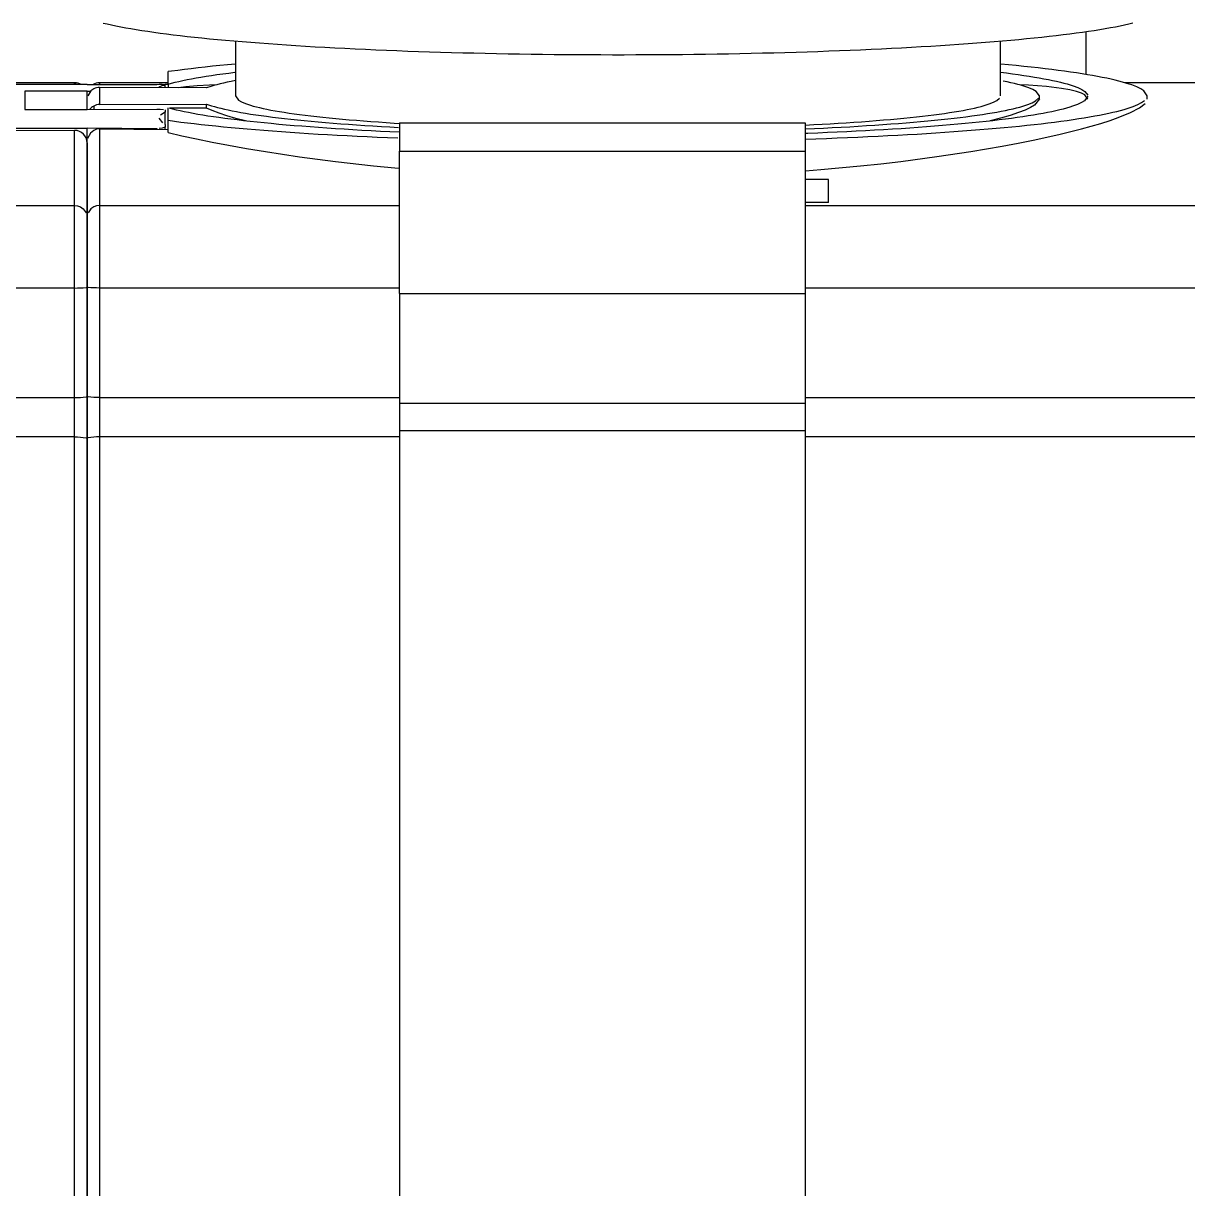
# Model space of a CAD drawing. Header units: millimetres. Extents: x 441156 to 441876, y 4514765 to 4515211.
# Drawn here: x 441489.7713 to 441489.9578, y 4515046.9608 to 4515047.1473 of the extents above; entities that cross this region are included whole.
import ezdxf

# ---------------------------------------------------------------- set-up
doc = ezdxf.new("R2010")
doc.units = ezdxf.units.MM
for name, color, linetype in [('Collettore SL', 7, 'Continuous'), ('Etichertta', 252, 'Continuous'), ('Piantone', 5, 'Continuous'), ('Terminale_sfiato', 7, 'Continuous')]:
    doc.layers.add(name, color=color, linetype=linetype)

msp = doc.modelspace()

# ---------------------------------------------------------------- linework, layer by layer
at = {"layer": 'Collettore SL', "color": 254, "linetype": 'Continuous'}
for p, q in [((441489.9415003175, 4515047.13913881), (441489.9415003175, 4515047.146009912)), ((441489.8052503175, 4515047.144491823), (441489.8052503175, 4515047.135699125)), ((441489.9277503175, 4515047.135699125), (441489.9277503175, 4515047.144491823)), ((441489.7945003175, 4515047.13760575), (441489.7945003175, 4515047.139595447)), ((441489.7815003175, 4515047.13752823), (441489.7815003175, 4515047.137524802)), ((441489.7831556959, 4515047.137527358), (441489.7926849187, 4515047.137541855)), ((441489.7835003175, 4515047.137827814), (441489.7835003175, 4515047.137558274)), ((441489.7945003175, 4515047.137827814), (441489.7835003175, 4515047.137827814)), ((441489.7835003175, 4515047.137558274), (441489.7940199194, 4515047.137573489)), ((441489.7835003175, 4515047.137063201), (441489.7835003175, 4515047.134335049)), ((441489.8006323124, 4515047.136984948), (441489.7835003175, 4515047.137063201)), ((441489.7940003175, 4515047.137399399), (441489.7940003175, 4515047.13750494)), ((441489.7940003175, 4515047.13701524), (441489.7940003175, 4515047.137399399)), ((441489.7940199194, 4515047.137573489), (441489.7945003175, 4515047.137574173)), ((441489.7945003175, 4515047.13760575), (441489.7945003175, 4515047.137012957)), ((441489.9615003175, 4515047.137827814), (441489.9476546912, 4515047.137827814)), ((441489.7815003175, 4515047.134988104), (441489.7815003175, 4515047.134996741)), ((441489.7815003175, 4515047.133538815), (441489.7815003175, 4515047.134988104)), ((441489.9340257735, 4515047.135228734), (441489.933999608, 4515047.135726099)), ((441489.9512589363, 4515047.135212875), (441489.9512502187, 4515047.135710405)), ((441489.7815003175, 4515047.133538815), (441489.7926849187, 4515047.133603859)), ((441489.7825526535, 4515047.13409286), (441489.7825526535, 4515047.133544956)), ((441489.7835003175, 4515047.134335049), (441489.8006323124, 4515047.134413302)), ((441489.7940003175, 4515047.133464744), (441489.7940003175, 4515047.133095922)), ((441489.7940003175, 4515047.131138155), (441489.7940003175, 4515047.133095922)), ((441489.7945003175, 4515047.131802803), (441489.7945003175, 4515047.1337925)), ((441489.8005974558, 4515047.133758995), (441489.7947379509, 4515047.133725619)), ((441489.8005974558, 4515047.133758995), (441489.8006323124, 4515047.134413302)), ((441489.7940003175, 4515047.131138155), (441489.7940003175, 4515047.130683067)), ((441489.7945003175, 4515047.129851784), (441489.7945003175, 4515047.131802803)), ((441489.7815003175, 4515047.130587514), (441489.7926849187, 4515047.130502392)), ((441489.7815003175, 4515047.130570643), (441489.7815003175, 4515047.130587514)), ((441489.7815003175, 4515047.128292865), (441489.7815003175, 4515047.130570643)), ((441489.7835003175, 4515047.13042844), (441489.7835003175, 4515047.118191632)), ((441489.7835003175, 4515047.13042844), (441489.7945003175, 4515047.130343852)), ((441489.7926849187, 4515047.130502392), (441489.7926848975, 4515047.130357845)), ((441489.7940003175, 4515047.130347706), (441489.7940003175, 4515047.130683067)), ((441489.7815003175, 4515047.128196711), (441489.7815003175, 4515047.128292865)), ((441489.7815003175, 4515047.128196711), (441489.7815003175, 4515047.116248549)), ((441489.7815003175, 4515047.116248549), (441489.7815003175, 4515047.128196711)), ((441489.9002503175, 4515047.122345365), (441489.8965003175, 4515047.122345365)), ((441489.9002503175, 4515047.118642128), (441489.9002503175, 4515047.122345365)), ((441489.7835003175, 4515047.118191632), (441489.7835003175, 4515047.104957913)), ((441489.7835003175, 4515047.118191632), (441489.8315003175, 4515047.118191632)), ((441489.9002503175, 4515047.118642128), (441489.8965003175, 4515047.118642128)), ((441489.8965003175, 4515047.118191632), (441489.9615003175, 4515047.118191632)), ((441489.7815003175, 4515047.116248549), (441489.7815003175, 4515047.105132225)), ((441489.7815003175, 4515047.105132225), (441489.7815003175, 4515047.116248549)), ((441489.7815003175, 4515047.105132225), (441489.7815003175, 4515047.087587779)), ((441489.7815003175, 4515047.087587779), (441489.7815003175, 4515047.105132225)), ((441489.8315003175, 4515047.104957913), (441489.7835003175, 4515047.104957913)), ((441489.7835003175, 4515047.104957913), (441489.7835003175, 4515047.087413468)), ((441489.9615003175, 4515047.104957913), (441489.8965003175, 4515047.104957913)), ((441489.8315003175, 4515047.104086356), (441489.8315003175, 4515047.086541911)), ((441489.8965003175, 4515047.104086356), (441489.8965003175, 4515047.086541911)), ((441489.7815003175, 4515047.087587779), (441489.7815003175, 4515047.080875974)), ((441489.7815003175, 4515047.080875974), (441489.7815003175, 4515047.087587779)), ((441489.7835003175, 4515047.087413468), (441489.8315003175, 4515047.087413468)), ((441489.7835003175, 4515047.087413468), (441489.7835003175, 4515047.08112115)), ((441489.8965003175, 4515047.087413468), (441489.9615003175, 4515047.087413468)), ((441489.7815003175, 4515047.080875974), (441489.7815003175, 4515046.901729777)), ((441489.7815003175, 4515046.901729777), (441489.7815003175, 4515047.080875974)), ((441489.7835003175, 4515047.08112115), (441489.7835003175, 4515046.901143648)), ((441489.8315003175, 4515047.08112115), (441489.7835003175, 4515047.08112115)), ((441489.9615003175, 4515047.08112115), (441489.8965003175, 4515047.08112115))]:
    msp.add_line(p, q, dxfattribs=at)
for points in [[(441489.8052503175, 4515047.14080425, 0), (441489.8039923279, 4515047.140687079, 0), (441489.8027638398, 4515047.140567554, 0), (441489.801565433, 4515047.140445732, 0), (441489.8003976729, 4515047.140321669, 0), (441489.7992611108, 4515047.140195425, 0), (441489.7981562831, 4515047.140067059, 0), (441489.7970837113, 4515047.139936631, 0), (441489.7960439014, 4515047.139804203, 0), (441489.7950373443, 4515047.139669837, 0), (441489.7945003175, 4515047.139595447, 0)], [(441489.9512502187, 4515047.135710405, 0), (441489.9512274078, 4515047.135870861, 0), (441489.9511646089, 4515047.136031236, 0), (441489.9510618516, 4515047.136191454, 0), (441489.9509191844, 4515047.13635144, 0), (441489.9507366747, 4515047.136511118, 0), (441489.9505144086, 4515047.136670413, 0), (441489.950252491, 4515047.13682925, 0), (441489.9499510456, 4515047.136987552, 0), (441489.9496102145, 4515047.137145247, 0), (441489.9492301587, 4515047.13730226, 0), (441489.9488110575, 4515047.137458515, 0), (441489.9483531087, 4515047.137613941, 0), (441489.9478565285, 4515047.137768462, 0), (441489.9473215512, 4515047.137922008, 0), (441489.9467484293, 4515047.138074503, 0), (441489.9461374332, 4515047.138225879, 0), (441489.9454888515, 4515047.138376061, 0), (441489.9448029902, 4515047.138524979, 0), (441489.9440801729, 4515047.138672565, 0), (441489.9433207408, 4515047.138818746, 0), (441489.9425250524, 4515047.138963456, 0), (441489.9416934832, 4515047.139106625, 0), (441489.9408264256, 4515047.139248186, 0), (441489.9399242889, 4515047.139388071, 0), (441489.9389874988, 4515047.139526216, 0), (441489.9380164975, 4515047.139662554, 0), (441489.9370117433, 4515047.139797022, 0), (441489.9359737102, 4515047.139929555, 0), (441489.9349028884, 4515047.140060092, 0), (441489.9337997831, 4515047.140188572, 0), (441489.932664915, 4515047.140314932, 0), (441489.9314988197, 4515047.140439114, 0), (441489.9303020475, 4515047.140561057, 0), (441489.9290751633, 4515047.140680707, 0), (441489.9278187461, 4515047.140798006, 0), (441489.9277503175, 4515047.14080425, 0)], [(441489.7945003175, 4515047.13760575, 0), (441489.7950237775, 4515047.13774991, 0), (441489.7955852304, 4515047.13789298, 0), (441489.7961843778, 4515047.138034885, 0), (441489.7968209012, 4515047.138175547, 0), (441489.7974944622, 4515047.138314893, 0), (441489.7982047028, 4515047.138452848, 0), (441489.7989512457, 4515047.13858934, 0), (441489.7997336937, 4515047.138724296, 0), (441489.8005516312, 4515047.138857644, 0), (441489.8014046233, 4515047.138989313, 0), (441489.8022922165, 4515047.139119232, 0), (441489.8032139392, 4515047.139247335, 0), (441489.8041693014, 4515047.13937355, 0), (441489.8051577953, 4515047.139497813, 0), (441489.8052503175, 4515047.139509137, 0)], [(441489.9277503175, 4515047.139509137, 0), (441489.9287418312, 4515047.139385057, 0), (441489.9297002608, 4515047.139259018, 0), (441489.9306250969, 4515047.139131087, 0), (441489.9315158479, 4515047.139001331, 0), (441489.9323720402, 4515047.13886982, 0), (441489.9331932188, 4515047.138736623, 0), (441489.9339789473, 4515047.138601813, 0), (441489.9347288079, 4515047.138465459, 0), (441489.9354424021, 4515047.138327635, 0), (441489.9361193505, 4515047.138188413, 0), (441489.9367592934, 4515047.138047869, 0), (441489.9373618905, 4515047.137906076, 0), (441489.9379268216, 4515047.13776311, 0), (441489.9384537865, 4515047.137619047, 0), (441489.9389425049, 4515047.137473963, 0), (441489.939392717, 4515047.137327936, 0), (441489.9398041837, 4515047.137181044, 0), (441489.9401766862, 4515047.137033363, 0), (441489.9405100265, 4515047.136884973, 0), (441489.9408040273, 4515047.136735953, 0), (441489.9410585325, 4515047.136586382, 0), (441489.9412734067, 4515047.136436339, 0), (441489.9414485358, 4515047.136285904, 0), (441489.9415838266, 4515047.136135158, 0), (441489.9416792072, 4515047.13598418, 0), (441489.941734627, 4515047.135833049, 0), (441489.9417502297, 4515047.13568911, 0)], [(441489.7825526535, 4515047.136829669, 0), (441489.7825071273, 4515047.136804615, 0), (441489.7824622617, 4515047.136778206, 0), (441489.7824177782, 4515047.13675026, 0), (441489.7823741464, 4515047.136721071, 0), (441489.782287727, 4515047.136657694, 0), (441489.7822050692, 4515047.136589495, 0), (441489.782155817, 4515047.136544937, 0), (441489.7821084241, 4515047.13649901, 0), (441489.7820186465, 4515047.136402744, 0), (441489.7819349437, 4515047.136300087, 0), (441489.7818587929, 4515047.136193153, 0), (441489.781811171, 4515047.136118063, 0), (441489.7817671926, 4515047.136041717, 0), (441489.781689364, 4515047.135884661, 0), (441489.7816243377, 4515047.135720829, 0), (441489.7815731089, 4515047.135553379, 0), (441489.7815421573, 4515047.135418452, 0), (441489.7815197441, 4515047.135282222, 0), (441489.7815057662, 4515047.135144157, 0), (441489.7815003842, 4515047.135005378, 0), (441489.7815003175, 4515047.134988104, 0)], [(441489.7940003175, 4515047.13750494, 0), (441489.793995982, 4515047.1375081, 0), (441489.793983035, 4515047.137511222, 0), (441489.7939607842, 4515047.137514374, 0), (441489.7939296704, 4515047.137517442, 0), (441489.7938911271, 4515047.137520323, 0), (441489.7938446896, 4515047.137523085, 0), (441489.7937889661, 4515047.137525786, 0), (441489.7937256248, 4515047.137528325, 0), (441489.7936572406, 4515047.137530621, 0), (441489.793582577, 4515047.137532734, 0), (441489.7934997001, 4515047.137534706, 0), (441489.7934113222, 4515047.137536459, 0), (441489.7933209207, 4515047.137537939, 0), (441489.7932265723, 4515047.137539195, 0), (441489.7931260262, 4515047.137540244, 0), (441489.7930227257, 4515047.137541042, 0), (441489.7929399791, 4515047.137541489, 0), (441489.79285637, 4515047.137541775, 0), (441489.7926849187, 4515047.137541855, 0)], [(441489.7940003175, 4515047.137399399, 0), (441489.7934656591, 4515047.137310007, 0), (441489.7931334757, 4515047.137210604, 0), (441489.7930062589, 4515047.13709821, 0), (441489.7930052926, 4515047.137088384, 0)], [(441489.8022522687, 4515047.137506111, 0), (441489.8010718719, 4515047.137441915, 0), (441489.7991303555, 4515047.137310199, 0), (441489.7972972579, 4515047.137144959, 0), (441489.7961181265, 4515047.137008338, 0)], [(441489.8052503175, 4515047.138171474, 0), (441489.8045779843, 4515047.138040802, 0), (441489.8039423445, 4515047.137908742, 0), (441489.8033437747, 4515047.137775374, 0), (441489.8027826296, 4515047.137640774, 0), (441489.8022592418, 4515047.137505025, 0), (441489.8017739213, 4515047.137368206, 0), (441489.8013269557, 4515047.137230397, 0), (441489.8009186101, 4515047.13709168, 0), (441489.8006323124, 4515047.136984948, 0)], [(441489.933999608, 4515047.135726099, 0), (441489.9339720755, 4515047.135869288, 0), (441489.9339045613, 4515047.136012375, 0), (441489.9337971054, 4515047.136155278, 0), (441489.9336497713, 4515047.13629791, 0), (441489.9334626464, 4515047.136440187, 0), (441489.9332358417, 4515047.136582025, 0), (441489.9329694914, 4515047.13672334, 0), (441489.9326637535, 4515047.136864047, 0), (441489.932318809, 4515047.137004065, 0), (441489.9319348624, 4515047.13714331, 0), (441489.9315121413, 4515047.137281698, 0), (441489.931050896, 4515047.137419149, 0), (441489.9305514, 4515047.137555581, 0), (441489.9300139492, 4515047.137690912, 0), (441489.929438862, 4515047.137825063, 0), (441489.9288264794, 4515047.137957955, 0), (441489.9281771641, 4515047.138089508, 0), (441489.9277503175, 4515047.138171474, 0)], [(441489.9417415219, 4515047.135192137, 0), (441489.9417416097, 4515047.135202155, 0), (441489.94162797, 4515047.135549781, 0), (441489.9412860149, 4515047.135872781, 0), (441489.940718931, 4515047.13616852, 0), (441489.9399250423, 4515047.136438464, 0), (441489.9388536104, 4515047.136692666, 0), (441489.9375361397, 4515047.136918407, 0), (441489.9351422473, 4515047.137200778, 0), (441489.932241614, 4515047.137423075, 0), (441489.9308257985, 4515047.137502209, 0)], [(441489.8052503175, 4515047.135699125, 0), (441489.8052703167, 4515047.135562719, 0), (441489.8053303012, 4515047.135426401, 0), (441489.8054302318, 4515047.135290262, 0), (441489.8055700433, 4515047.13515439, 0), (441489.8057496444, 4515047.135018873, 0), (441489.8059689177, 4515047.134883801, 0), (441489.8062277202, 4515047.134749262, 0), (441489.8065258827, 4515047.134615342, 0), (441489.8068632106, 4515047.134482129, 0), (441489.8072394837, 4515047.134349713, 0), (441489.8076544561, 4515047.134218177, 0), (441489.8081078568, 4515047.134087608, 0), (441489.8085993899, 4515047.133958092, 0), (441489.8091287343, 4515047.133829713, 0), (441489.8096955442, 4515047.133702554, 0), (441489.8102994497, 4515047.1335767, 0), (441489.8109400563, 4515047.13345223, 0), (441489.8116169457, 4515047.133329229, 0), (441489.8123296758, 4515047.133207776, 0), (441489.8130777811, 4515047.133087948, 0), (441489.8138607733, 4515047.132969826, 0), (441489.8146781409, 4515047.132853488, 0), (441489.8155293501, 4515047.132739007, 0), (441489.8164138452, 4515047.132626458, 0), (441489.8173310485, 4515047.132515917, 0), (441489.818280361, 4515047.132407454, 0), (441489.8192611628, 4515047.132301141, 0), (441489.8202728134, 4515047.132197047, 0), (441489.8213146522, 4515047.132095239, 0), (441489.8223859987, 4515047.131995786, 0), (441489.8234861534, 4515047.131898751, 0), (441489.8246143979, 4515047.131804197, 0), (441489.8257699953, 4515047.131712187, 0), (441489.826952191, 4515047.131622781, 0), (441489.828160213, 4515047.131536037, 0), (441489.8293932725, 4515047.131452011, 0), (441489.8306505641, 4515047.131370759, 0), (441489.8315003175, 4515047.131318248, 0)], [(441489.8965003175, 4515047.130429084, 0), (441489.8979632527, 4515047.130494289, 0), (441489.899407544, 4515047.130562579, 0), (441489.9008323354, 4515047.130633912, 0), (441489.9022367826, 4515047.130708246, 0), (441489.9036200535, 4515047.130785539, 0), (441489.9049813283, 4515047.130865742, 0), (441489.9063198004, 4515047.13094881, 0), (441489.9076346766, 4515047.131034693, 0), (441489.9089251778, 4515047.13112334, 0), (441489.9101905393, 4515047.131214698, 0), (441489.9114300112, 4515047.131308713, 0), (441489.9126428592, 4515047.13140533, 0), (441489.9138283643, 4515047.131504492, 0), (441489.9149858243, 4515047.131606139, 0), (441489.9161145533, 4515047.131710212, 0), (441489.9172138823, 4515047.131816648, 0), (441489.9182831598, 4515047.131925385, 0), (441489.9193217525, 4515047.132036358, 0), (441489.9203290447, 4515047.132149502, 0), (441489.9213044395, 4515047.132264748, 0), (441489.9222473591, 4515047.132382031, 0), (441489.9231572446, 4515047.132501278, 0), (441489.9240335569, 4515047.132622421, 0), (441489.9248757766, 4515047.132745386, 0), (441489.9256834048, 4515047.132870102, 0), (441489.9264559628, 4515047.132996495, 0), (441489.9271929929, 4515047.133124489, 0), (441489.9278940583, 4515047.133254008, 0), (441489.9285587436, 4515047.133384977, 0), (441489.9291866548, 4515047.133517317, 0), (441489.92977742, 4515047.133650949, 0), (441489.930330689, 4515047.133785796, 0), (441489.930846134, 4515047.133921776, 0), (441489.9313234496, 4515047.13405881, 0), (441489.9317623529, 4515047.134196815, 0), (441489.9321625838, 4515047.134335711, 0), (441489.9325239052, 4515047.134475414, 0), (441489.932846103, 4515047.134615842, 0), (441489.9331289862, 4515047.134756913, 0), (441489.9333723872, 4515047.134898542, 0), (441489.9335761618, 4515047.135040645, 0), (441489.9337401892, 4515047.135183139, 0), (441489.9338643723, 4515047.135325938, 0), (441489.9339486373, 4515047.135468959, 0), (441489.9339929345, 4515047.135612115, 0), (441489.933999608, 4515047.135726099, 0)], [(441489.8965003175, 4515047.128790933, 0), (441489.8982150928, 4515047.128849362, 0), (441489.8999149, 4515047.128911025, 0), (441489.9015989367, 4515047.128975892, 0), (441489.9032664082, 4515047.129043931, 0), (441489.9049165274, 4515047.129115111, 0), (441489.9065485157, 4515047.129189399, 0), (441489.9081616027, 4515047.129266759, 0), (441489.9097550272, 4515047.129347156, 0), (441489.911328037, 4515047.129430549, 0), (441489.9128798899, 4515047.129516902, 0), (441489.9144098533, 4515047.129606172, 0), (441489.9159172053, 4515047.129698318, 0), (441489.9174012343, 4515047.129793297, 0), (441489.91886124, 4515047.129891062, 0), (441489.9202965333, 4515047.129991569, 0), (441489.9217064368, 4515047.130094768, 0), (441489.9230902851, 4515047.130200614, 0), (441489.9244474251, 4515047.130309055, 0), (441489.9257772162, 4515047.130420039, 0), (441489.9270790308, 4515047.130533515, 0), (441489.9283522545, 4515047.130649429, 0), (441489.9295962864, 4515047.130767726, 0), (441489.9308105395, 4515047.13088835, 0), (441489.9319944405, 4515047.131011246, 0), (441489.9331474307, 4515047.131136353, 0), (441489.934268966, 4515047.131263615, 0), (441489.9353585171, 4515047.131392969, 0), (441489.9364155696, 4515047.131524356, 0), (441489.9374396249, 4515047.131657713, 0), (441489.9384301993, 4515047.131792977, 0), (441489.9393868256, 4515047.131930086, 0), (441489.9403090522, 4515047.132068972, 0), (441489.9411964439, 4515047.132209573, 0), (441489.9420485817, 4515047.132351819, 0), (441489.9428650637, 4515047.132495646, 0), (441489.9436455043, 4515047.132640986, 0), (441489.9443895353, 4515047.132787768, 0), (441489.9450968055, 4515047.132935924, 0), (441489.9457669811, 4515047.133085385, 0), (441489.9463997459, 4515047.133236079, 0), (441489.9469948011, 4515047.133387935, 0), (441489.9475518659, 4515047.133540883, 0), (441489.9480706774, 4515047.133694848, 0), (441489.9485509908, 4515047.13384976, 0), (441489.9489925794, 4515047.134005545, 0), (441489.9493952346, 4515047.134162129, 0), (441489.9497587667, 4515047.134319438, 0), (441489.9500830038, 4515047.134477398, 0), (441489.9503677931, 4515047.134635936, 0), (441489.950613, 4515047.134794975, 0), (441489.9508185089, 4515047.13495444, 0), (441489.9509842229, 4515047.135114257, 0), (441489.9511100635, 4515047.135274351, 0), (441489.9511959716, 4515047.135434643, 0), (441489.9512419064, 4515047.135595062, 0), (441489.9512502187, 4515047.135710405, 0)], [(441489.8965003175, 4515047.131045006, 0), (441489.8978550237, 4515047.131113337, 0), (441489.8991892541, 4515047.131184663, 0), (441489.9005021375, 4515047.131258937, 0), (441489.9017928166, 4515047.13133611, 0), (441489.9030604485, 4515047.131416133, 0), (441489.9043042053, 4515047.131498951, 0), (441489.9055232749, 4515047.131584514, 0), (441489.9067168612, 4515047.131672763, 0), (441489.9078841846, 4515047.131763642, 0), (441489.909024483, 4515047.131857091, 0), (441489.9101370116, 4515047.131953049, 0), (441489.911221044, 4515047.132051452, 0), (441489.9122758721, 4515047.132152238, 0), (441489.9133008072, 4515047.132255341, 0), (441489.9142951801, 4515047.132360692, 0), (441489.9152583412, 4515047.132468223, 0), (441489.9161896616, 4515047.132577864, 0), (441489.9170885332, 4515047.132689544, 0), (441489.9179543689, 4515047.132803189, 0), (441489.9187866034, 4515047.132918725, 0), (441489.919584693, 4515047.133036076, 0), (441489.9203481168, 4515047.133155167, 0), (441489.9210763761, 4515047.133275919, 0), (441489.9217689954, 4515047.133398253, 0), (441489.9224255222, 4515047.133522091, 0), (441489.9230455281, 4515047.133647349, 0), (441489.9236286079, 4515047.133773948, 0), (441489.924174381, 4515047.133901804, 0), (441489.9246824908, 4515047.134030833, 0), (441489.9251526058, 4515047.134160952, 0), (441489.9255844188, 4515047.134292075, 0), (441489.9259776478, 4515047.134424117, 0), (441489.926332036, 4515047.134556992, 0), (441489.9266473521, 4515047.134690613, 0), (441489.9269233901, 4515047.134824893, 0), (441489.9271599698, 4515047.134959742, 0), (441489.9273569366, 4515047.135095076, 0), (441489.9275141619, 4515047.135230803, 0), (441489.927631543, 4515047.135366837, 0), (441489.9277090034, 4515047.135503087, 0), (441489.9277464924, 4515047.135639465, 0), (441489.9277503175, 4515047.135699125, 0)], [(441489.9417502297, 4515047.13568911, 0), (441489.9417275812, 4515047.135537915, 0), (441489.9416649461, 4515047.135386807, 0), (441489.9415623576, 4515047.135235865, 0), (441489.9414198705, 4515047.135085168, 0), (441489.9412375602, 4515047.134934798, 0), (441489.9410155239, 4515047.134784834, 0), (441489.9407538795, 4515047.134635357, 0), (441489.9404527661, 4515047.134486445, 0), (441489.9401123437, 4515047.134338177, 0), (441489.9397327933, 4515047.134190633, 0), (441489.9393143166, 4515047.134043891, 0), (441489.9388571361, 4515047.133898028, 0), (441489.9383614947, 4515047.133753123, 0), (441489.937827656, 4515047.133609252, 0), (441489.9372559038, 4515047.133466492, 0), (441489.9366465418, 4515047.133324919, 0), (441489.935999894, 4515047.133184608, 0), (441489.9353163042, 4515047.133045633, 0), (441489.9345961356, 4515047.13290807, 0), (441489.9338397711, 4515047.132771988, 0), (441489.9330476128, 4515047.132637464, 0), (441489.9322200817, 4515047.132504567, 0), (441489.9313576176, 4515047.132373367, 0), (441489.9304606791, 4515047.132243936, 0), (441489.9295297427, 4515047.132116341, 0), (441489.9285653036, 4515047.131990651, 0), (441489.9275678741, 4515047.131866931, 0), (441489.9265379846, 4515047.131745249, 0), (441489.9254761824, 4515047.131625668, 0), (441489.924383032, 4515047.131508254, 0), (441489.9232591143, 4515047.131393066, 0), (441489.922105027, 4515047.131280166, 0), (441489.9209213832, 4515047.131169616, 0), (441489.9197088123, 4515047.131061474, 0), (441489.9184679587, 4515047.130955797, 0), (441489.917199482, 4515047.130852641, 0), (441489.9159040565, 4515047.130752061, 0), (441489.9145823708, 4515047.130654111, 0), (441489.9132351273, 4515047.130558842, 0), (441489.9118630423, 4515047.130466306, 0), (441489.910466845, 4515047.13037655, 0), (441489.9090472775, 4515047.130289625, 0), (441489.9076050945, 4515047.130205574, 0), (441489.9061410625, 4515047.130124444, 0), (441489.9046559597, 4515047.130046277, 0), (441489.9031505755, 4515047.129971115, 0), (441489.9016257101, 4515047.129898997, 0), (441489.900082174, 4515047.129829963, 0), (441489.8985207877, 4515047.129764048, 0), (441489.896942381, 4515047.129701287, 0), (441489.8965003175, 4515047.129684392, 0)], [(441489.89652467, 4515047.123726333, 0), (441489.8990008805, 4515047.123924823, 0), (441489.9053336272, 4515047.124510252, 0), (441489.908618452, 4515047.124859578, 0), (441489.9118269098, 4515047.125232303, 0), (441489.9176011297, 4515047.12598607, 0), (441489.9230231388, 4515047.126799439, 0), (441489.9280564581, 4515047.127658132, 0), (441489.9305802136, 4515047.128131522, 0), (441489.9329824377, 4515047.128612375, 0), (441489.9370968548, 4515047.129516115, 0), (441489.9407295539, 4515047.130420184, 0), (441489.9438556876, 4515047.131310713, 0), (441489.9453136136, 4515047.131777385, 0), (441489.9466195713, 4515047.132235438, 0), (441489.9486080153, 4515047.133046991, 0), (441489.9500498684, 4515047.133810238, 0), (441489.9509351269, 4515047.134516619, 0), (441489.9511778529, 4515047.134868635, 0), (441489.9512590253, 4515047.135202155, 0), (441489.9512589269, 4515047.135213407, 0)], [(441489.9340257566, 4515047.135229057, 0), (441489.934026462, 4515047.135202155, 0), (441489.9339464487, 4515047.134907165, 0), (441489.9337058371, 4515047.134596501, 0), (441489.9332420207, 4515047.134228962, 0), (441489.9325734043, 4515047.133843818, 0), (441489.9316971574, 4515047.133441416, 0), (441489.9306375557, 4515047.133032558, 0), (441489.9293077915, 4515047.132588802, 0), (441489.9277620676, 4515047.13213457, 0), (441489.9261220155, 4515047.131702359, 0)], [(441489.7926849187, 4515047.133603859, 0), (441489.7927887763, 4515047.133603982, 0), (441489.7928923686, 4515047.133603153, 0), (441489.792997939, 4515047.133601308, 0), (441489.7931017014, 4515047.133598475, 0), (441489.7932000725, 4515047.133594789, 0), (441489.7932953424, 4515047.13359021, 0), (441489.793389438, 4515047.133584598, 0), (441489.793478868, 4515047.133578112, 0), (441489.7935606734, 4515047.133571014, 0), (441489.7936368918, 4515047.133563181, 0), (441489.7937089167, 4515047.133554406, 0), (441489.7937739452, 4515047.133544972, 0), (441489.7938299724, 4515047.13353523, 0), (441489.793878555, 4515047.133524992, 0), (441489.7939203966, 4515047.133514011, 0), (441489.7939536971, 4515047.133502658, 0), (441489.7939738538, 4515047.133493439, 0), (441489.7939883865, 4515047.13348408, 0), (441489.7939973276, 4515047.13347444, 0), (441489.7940003175, 4515047.133464744, 0)], [(441489.7940003175, 4515047.133095922, 0), (441489.7935716921, 4515047.132876284, 0), (441489.7932621976, 4515047.132648811, 0), (441489.7930711693, 4515047.132410251, 0), (441489.7930053283, 4515047.132165284, 0), (441489.7930052926, 4515047.132159381, 0)], [(441489.8315003175, 4515047.129893242, 0), (441489.8299738964, 4515047.12996511, 0), (441489.8284668908, 4515047.130040024, 0), (441489.8269801016, 4515047.130117948, 0), (441489.8255143191, 4515047.130198837, 0), (441489.8240703224, 4515047.130282651, 0), (441489.8226488792, 4515047.130369344, 0), (441489.8212507449, 4515047.130458869, 0), (441489.8198766627, 4515047.13055118, 0), (441489.8185273631, 4515047.130646228, 0), (441489.8172035632, 4515047.130743961, 0), (441489.8159059667, 4515047.130844328, 0), (441489.8146352633, 4515047.130947275, 0), (441489.8133921284, 4515047.131052748, 0), (441489.8121772229, 4515047.131160692, 0), (441489.8109911924, 4515047.131271048, 0), (441489.8098346675, 4515047.131383757, 0), (441489.8087082629, 4515047.13149876, 0), (441489.8076125772, 4515047.131615995, 0), (441489.806548193, 4515047.131735401, 0), (441489.805515676, 4515047.131856915, 0), (441489.8045155749, 4515047.13198047, 0), (441489.8035484215, 4515047.132106001, 0), (441489.8026147298, 4515047.132233444, 0), (441489.8017149961, 4515047.132362728, 0), (441489.8008496985, 4515047.132493786, 0), (441489.8000192972, 4515047.132626547, 0), (441489.7992242334, 4515047.132760941, 0), (441489.7984649299, 4515047.132896897, 0), (441489.7977417901, 4515047.133034343, 0), (441489.7970551984, 4515047.133173205, 0), (441489.7964055199, 4515047.13331341, 0), (441489.7957930999, 4515047.133454883, 0), (441489.7952182638, 4515047.133597548, 0), (441489.7946813173, 4515047.133741331, 0), (441489.7945003175, 4515047.1337925, 0)], [(441489.8068848015, 4515047.131700807, 0), (441489.8052960064, 4515047.132118665, 0), (441489.803875803, 4515047.132532079, 0), (441489.8026268528, 4515047.13293948, 0), (441489.8015142011, 4515047.133354787, 0), (441489.8005974558, 4515047.133758995, 0)], [(441489.8006323124, 4515047.134413302, 0), (441489.8010109345, 4515047.134273946, 0), (441489.8014283637, 4515047.134135436, 0), (441489.8018843526, 4515047.133997852, 0), (441489.8023786311, 4515047.133861276, 0), (441489.8029109061, 4515047.133725789, 0), (441489.8034808624, 4515047.133591472, 0), (441489.8040881621, 4515047.133458404, 0), (441489.8047324455, 4515047.133326663, 0), (441489.8054133307, 4515047.133196328, 0), (441489.8061304142, 4515047.133067477, 0), (441489.8068832711, 4515047.132940184, 0), (441489.8076714554, 4515047.132814527, 0), (441489.8084945, 4515047.132690579, 0), (441489.8093519171, 4515047.132568413, 0), (441489.8102431986, 4515047.132448103, 0), (441489.8111678164, 4515047.132329719, 0), (441489.8121252227, 4515047.132213332, 0), (441489.81311485, 4515047.13209901, 0), (441489.8141361121, 4515047.131986822, 0), (441489.8151884035, 4515047.131876834, 0), (441489.8162711009, 4515047.13176911, 0), (441489.8173835627, 4515047.131663715, 0), (441489.8185251296, 4515047.131560712, 0), (441489.8196951253, 4515047.131460161, 0), (441489.8208928563, 4515047.131362122, 0), (441489.8221176129, 4515047.131266653, 0), (441489.8233686694, 4515047.13117381, 0), (441489.8246452845, 4515047.13108365, 0), (441489.8259467016, 4515047.130996224, 0), (441489.8272721496, 4515047.130911584, 0), (441489.8286208431, 4515047.130829781, 0), (441489.8299919828, 4515047.130750865, 0), (441489.8313847564, 4515047.13067488, 0), (441489.8315003175, 4515047.130668758, 0)], [(441489.7930052926, 4515047.132159381, 0), (441489.7930646282, 4515047.131916006, 0), (441489.7932479503, 4515047.131662433, 0), (441489.793561087, 4515047.131401273, 0), (441489.7940003175, 4515047.131138155, 0)], [(441489.7945003175, 4515047.131802803, 0), (441489.7954884596, 4515047.131667403, 0), (441489.7965101167, 4515047.131533906, 0), (441489.7975648065, 4515047.131402375, 0), (441489.7986520313, 4515047.131272872, 0), (441489.7997712779, 4515047.131145458, 0), (441489.8009220181, 4515047.131020193, 0), (441489.8021037088, 4515047.130897136, 0), (441489.8033157923, 4515047.130776347, 0), (441489.8045576966, 4515047.13065788, 0), (441489.8058288354, 4515047.130541792, 0), (441489.8071286089, 4515047.130428138, 0), (441489.8084564036, 4515047.130316973, 0), (441489.8098115929, 4515047.130208347, 0), (441489.8111935371, 4515047.130102313, 0), (441489.812601584, 4515047.12999892, 0), (441489.8140350691, 4515047.129898218, 0), (441489.8154933158, 4515047.129800253, 0), (441489.8169756359, 4515047.129705072, 0), (441489.8184813299, 4515047.129612721, 0), (441489.8200096869, 4515047.129523242, 0), (441489.8215599859, 4515047.129436677, 0), (441489.8231314949, 4515047.129353069, 0), (441489.8247234724, 4515047.129272455, 0), (441489.826335167, 4515047.129194875, 0), (441489.8279658181, 4515047.129120365, 0), (441489.829614656, 4515047.129048958, 0), (441489.8312809026, 4515047.128980692, 0), (441489.8315003175, 4515047.128971987, 0)], [(441489.7825526535, 4515047.130197426, 0), (441489.7825076577, 4515047.13017271, 0), (441489.7824633575, 4515047.130146581, 0), (441489.782419468, 4515047.130118862, 0), (441489.7823764576, 4515047.130089859, 0), (441489.7822913495, 4515047.130026746, 0), (441489.7822100589, 4515047.129958723, 0), (441489.7821608679, 4515047.129913492, 0), (441489.7821135851, 4515047.129866837, 0), (441489.7820241328, 4515047.129768979, 0), (441489.781940852, 4515047.129664605, 0), (441489.7818651338, 4515047.129555899, 0), (441489.7818164286, 4515047.129477303, 0), (441489.7817715298, 4515047.129397374, 0), (441489.7816922498, 4515047.129232922, 0), (441489.7816261862, 4515047.12906142, 0), (441489.7815742336, 4515047.128886185, 0), (441489.7815427411, 4515047.128744354, 0), (441489.781519975, 4515047.128601179, 0), (441489.7815058082, 4515047.128456136, 0), (441489.7815003805, 4515047.128310365, 0), (441489.7815003175, 4515047.128292865, 0)], [(441489.7940003175, 4515047.130683067, 0), (441489.7939960193, 4515047.130668162, 0), (441489.793983035, 4515047.130653243, 0), (441489.7939608902, 4515047.130638197, 0), (441489.7939296704, 4515047.130623356, 0), (441489.7938912812, 4515047.130609439, 0), (441489.7938446896, 4515047.130595923, 0), (441489.793789192, 4515047.13058273, 0), (441489.7937256248, 4515047.13057017, 0), (441489.7936574945, 4515047.13055884, 0), (441489.793582577, 4515047.13054829, 0), (441489.7935000208, 4515047.130538477, 0), (441489.7934113222, 4515047.130529653, 0), (441489.7933212451, 4515047.130522228, 0), (441489.7932265723, 4515047.130515868, 0), (441489.7931264043, 4515047.130510575, 0), (441489.7930227257, 4515047.130506517, 0), (441489.7929401693, 4515047.130504254, 0), (441489.79285637, 4515047.130502799, 0), (441489.7927708955, 4515047.130502166, 0), (441489.7926849187, 4515047.130502392, 0)], [(441489.7945003175, 4515047.129851784, 0), (441489.7966851791, 4515047.129335752, 0), (441489.7990299969, 4515047.128819595, 0), (441489.8015364042, 4515047.128304864, 0), (441489.804158416, 4515047.127802234, 0), (441489.8070343509, 4515047.127288459, 0), (441489.8100594541, 4515047.126786322, 0), (441489.8154945393, 4515047.12597276, 0), (441489.8212821057, 4515047.12521919, 0), (441489.8273830233, 4515047.124539194, 0), (441489.8307658901, 4515047.124209583, 0), (441489.8314944417, 4515047.124142873, 0)], [(441489.7835003175, 4515047.118191632, 0), (441489.7834305185, 4515047.118190449, 0), (441489.7833608045, 4515047.118186899, 0), (441489.7832912606, 4515047.118180987, 0), (441489.7832219713, 4515047.118172722, 0), (441489.7831530211, 4515047.118162112, 0), (441489.7830844941, 4515047.118149172, 0), (441489.7830164737, 4515047.118133915, 0), (441489.7829490428, 4515047.11811636, 0), (441489.7828822835, 4515047.11809653, 0), (441489.7828162772, 4515047.11807445, 0), (441489.7827511043, 4515047.118050144, 0), (441489.7826868442, 4515047.118023644, 0), (441489.7826235752, 4515047.117994981, 0), (441489.7825613744, 4515047.117964189, 0), (441489.7825003175, 4515047.117931308, 0), (441489.782440479, 4515047.117896377, 0), (441489.7823819317, 4515047.117859438, 0), (441489.782324747, 4515047.117820536, 0), (441489.7822689945, 4515047.11777972, 0), (441489.7822147423, 4515047.117737037, 0), (441489.7821620563, 4515047.117692541, 0), (441489.7821110007, 4515047.117646286, 0), (441489.7820616379, 4515047.117598328, 0), (441489.7820140278, 4515047.117548726, 0), (441489.7819682286, 4515047.117497538, 0), (441489.781924296, 4515047.11744483, 0), (441489.7818822835, 4515047.117390664, 0), (441489.7818422423, 4515047.117335107, 0), (441489.7818042213, 4515047.117278226, 0), (441489.7817682667, 4515047.117220091, 0), (441489.7817344223, 4515047.117160771, 0), (441489.7817027294, 4515047.11710034, 0), (441489.7816732266, 4515047.117038872, 0), (441489.7816459498, 4515047.116976441, 0), (441489.7816209323, 4515047.116913122, 0), (441489.7815982045, 4515047.116848994, 0), (441489.7815777941, 4515047.116784135, 0), (441489.781559726, 4515047.116718623, 0), (441489.7815440223, 4515047.116652538, 0), (441489.781530702, 4515047.116585962, 0), (441489.7815197813, 4515047.116518973, 0), (441489.7815112737, 4515047.116451656, 0), (441489.7815051894, 4515047.116384091, 0), (441489.7815015359, 4515047.116316361, 0), (441489.7815003175, 4515047.116248549, 0)], [(441489.7835003175, 4515047.104957913, 0), (441489.7834305185, 4515047.104958019, 0), (441489.7833608045, 4515047.104958338, 0), (441489.7832912606, 4515047.104958869, 0), (441489.7832219713, 4515047.10495961, 0), (441489.7831530211, 4515047.104960562, 0), (441489.7830844941, 4515047.104961722, 0), (441489.7830164737, 4515047.104963091, 0), (441489.7829490428, 4515047.104964666, 0), (441489.7828822835, 4515047.104966445, 0), (441489.7828162772, 4515047.104968426, 0), (441489.7827511043, 4515047.104970606, 0), (441489.7826868442, 4515047.104972984, 0), (441489.7826235752, 4515047.104975555, 0), (441489.7825613744, 4515047.104978316, 0), (441489.7825003175, 4515047.104981267, 0), (441489.782440479, 4515047.1049844, 0), (441489.7823819317, 4515047.104987714, 0), (441489.782324747, 4515047.104991204, 0), (441489.7822689945, 4515047.104994865, 0), (441489.7822147423, 4515047.104998695, 0), (441489.7821620563, 4515047.105002686, 0), (441489.7821110007, 4515047.105006835, 0), (441489.7820616379, 4515047.105011138, 0), (441489.7820140278, 4515047.105015588, 0), (441489.7819682286, 4515047.105020179, 0), (441489.781924296, 4515047.105024908, 0), (441489.7818822835, 4515047.105029767, 0), (441489.7818422423, 4515047.105034751, 0), (441489.7818042213, 4515047.105039854, 0), (441489.7817682667, 4515047.105045069, 0), (441489.7817344223, 4515047.105050391, 0), (441489.7817027294, 4515047.105055812, 0), (441489.7816732266, 4515047.105061326, 0), (441489.7816459498, 4515047.105066926, 0), (441489.7816209323, 4515047.105072606, 0), (441489.7815982045, 4515047.105078359, 0), (441489.7815777941, 4515047.105084178, 0), (441489.781559726, 4515047.105090055, 0), (441489.7815440223, 4515047.105095983, 0), (441489.781530702, 4515047.105101956, 0), (441489.7815197813, 4515047.105107965, 0), (441489.7815112737, 4515047.105114005, 0), (441489.7815051894, 4515047.105120066, 0), (441489.7815015359, 4515047.105126142, 0), (441489.7815003175, 4515047.105132225, 0)], [(441489.7835003175, 4515047.087413468, 0), (441489.7834305185, 4515047.087413575, 0), (441489.7833608045, 4515047.087413893, 0), (441489.7832912606, 4515047.087414423, 0), (441489.7832219713, 4515047.087415164, 0), (441489.7831530211, 4515047.087416116, 0), (441489.7830844941, 4515047.087417278, 0), (441489.7830164737, 4515047.087418646, 0), (441489.7829490428, 4515047.08742022, 0), (441489.7828822835, 4515047.087421999, 0), (441489.7828162772, 4515047.08742398, 0), (441489.7827511043, 4515047.08742616, 0), (441489.7826868442, 4515047.087428538, 0), (441489.7826235752, 4515047.08743111, 0), (441489.7825613744, 4515047.087433872, 0), (441489.7825003175, 4515047.087436821, 0), (441489.782440479, 4515047.087439955, 0), (441489.7823819317, 4515047.087443269, 0), (441489.782324747, 4515047.087446759, 0), (441489.7822689945, 4515047.08745042, 0), (441489.7822147423, 4515047.087454249, 0), (441489.7821620563, 4515047.087458241, 0), (441489.7821110007, 4515047.087462391, 0), (441489.7820616379, 4515047.087466693, 0), (441489.7820140278, 4515047.087471142, 0), (441489.7819682286, 4515047.087475734, 0), (441489.781924296, 4515047.087480463, 0), (441489.7818822835, 4515047.087485322, 0), (441489.7818422423, 4515047.087490306, 0), (441489.7818042213, 4515047.087495409, 0), (441489.7817682667, 4515047.087500623, 0), (441489.7817344223, 4515047.087505945, 0), (441489.7817027294, 4515047.087511366, 0), (441489.7816732266, 4515047.087516881, 0), (441489.7816459498, 4515047.087522482, 0), (441489.7816209323, 4515047.087528162, 0), (441489.7815982045, 4515047.087533914, 0), (441489.7815777941, 4515047.087539732, 0), (441489.781559726, 4515047.08754561, 0), (441489.7815440223, 4515047.087551538, 0), (441489.781530702, 4515047.08755751, 0), (441489.7815197813, 4515047.08756352, 0), (441489.7815112737, 4515047.087569559, 0), (441489.7815051894, 4515047.08757562, 0), (441489.7815015359, 4515047.087581696, 0), (441489.7815003175, 4515047.087587779, 0)], [(441489.7835003175, 4515047.08112115, 0), (441489.7834305185, 4515047.081121001, 0), (441489.7833608045, 4515047.081120553, 0), (441489.7832912606, 4515047.081119807, 0), (441489.7832219713, 4515047.081118764, 0), (441489.7831530211, 4515047.081117425, 0), (441489.7830844941, 4515047.081115793, 0), (441489.7830164737, 4515047.081113867, 0), (441489.7829490428, 4515047.081111653, 0), (441489.7828822835, 4515047.08110915, 0), (441489.7828162772, 4515047.081106365, 0), (441489.7827511043, 4515047.081103298, 0), (441489.7826868442, 4515047.081099954, 0), (441489.7826235752, 4515047.081096337, 0), (441489.7825613744, 4515047.081092452, 0), (441489.7825003175, 4515047.081088303, 0), (441489.782440479, 4515047.081083896, 0), (441489.7823819317, 4515047.081079234, 0), (441489.782324747, 4515047.081074325, 0), (441489.7822689945, 4515047.081069175, 0), (441489.7822147423, 4515047.08106379, 0), (441489.7821620563, 4515047.081058175, 0), (441489.7821110007, 4515047.081052339, 0), (441489.7820616379, 4515047.081046288, 0), (441489.7820140278, 4515047.081040029, 0), (441489.7819682286, 4515047.081033571, 0), (441489.781924296, 4515047.081026919, 0), (441489.7818822835, 4515047.081020085, 0), (441489.7818422423, 4515047.081013075, 0), (441489.7818042213, 4515047.081005897, 0), (441489.7817682667, 4515047.080998562, 0), (441489.7817344223, 4515047.080991077, 0), (441489.7817027294, 4515047.080983452, 0), (441489.7816732266, 4515047.080975696, 0), (441489.7816459498, 4515047.080967818, 0), (441489.7816209323, 4515047.08095983, 0), (441489.7815982045, 4515047.080951737, 0), (441489.7815777941, 4515047.080943554, 0), (441489.781559726, 4515047.080935287, 0), (441489.7815440223, 4515047.080926949, 0), (441489.781530702, 4515047.080918549, 0), (441489.7815197813, 4515047.080910096, 0), (441489.7815112737, 4515047.080901602, 0), (441489.7815051894, 4515047.080893077, 0), (441489.7815015359, 4515047.08088453, 0), (441489.7815003175, 4515047.080875974, 0)]]:
    msp.add_polyline3d(points, dxfattribs=at)
for centre, radius, start, end in [((441489.7835003175, 4515047.135827814), 0.00199999999999978, 90, 121.872688526285), ((441489.7834898675, 4515047.135063347), 0.001999720302987562, 89.70060923474529, 117.9505233221125), ((441489.783503174, 4515047.135553208), 0.002005046541995181, 90.08162592753946, 99.9836946460061), ((441489.7835501047, 4515047.132211427), 0.002127893372906309, 117.9305312215125, 141.2554731356352), ((441489.7835100297, 4515047.13232288), 0.002012239332586097, 90.27654830617212, 118.4088217144264), ((441489.7834835444, 4515047.128434714), 0.001993640904270899, 89.51798463601712, 117.8386058456909)]:
    msp.add_arc(centre, radius, start, end, dxfattribs=at)
at = {"layer": 'Etichertta', "color": 254, "linetype": 'Continuous'}
for p, q in [((441489.8315003175, 4515047.131376915), (441489.8965003175, 4515047.131376915)), ((441489.8315003175, 4515047.131376915), (441489.8315003175, 4515047.126848352)), ((441489.8965003175, 4515047.131376915), (441489.8965003175, 4515047.126848352)), ((441489.8315003175, 4515047.126848352), (441489.8965003175, 4515047.126848352)), ((441489.8315003175, 4515047.104086356), (441489.8315003175, 4515047.126848352)), ((441489.8965003175, 4515047.126848352), (441489.8965003175, 4515047.104086356)), ((441489.8315003175, 4515047.104086356), (441489.8965003175, 4515047.104086356)), ((441489.8315003175, 4515047.086541911), (441489.8965003175, 4515047.086541911)), ((441489.8315003175, 4515047.086541911), (441489.8315003175, 4515047.082137289)), ((441489.8965003175, 4515047.086541911), (441489.8965003175, 4515047.082137289)), ((441489.8315003175, 4515047.082137289), (441489.8315003175, 4515046.898418914)), ((441489.8315003175, 4515047.082137289), (441489.8965003175, 4515047.082137289)), ((441489.8965003175, 4515047.082137289), (441489.8965003175, 4515046.898418914))]:
    msp.add_line(p, q, dxfattribs=at)
at = {"layer": 'Piantone', "color": 254, "linetype": 'Continuous'}
msp.add_polyline3d([(441489.7840706271, 4515047.147379689, 0), (441489.7847170154, 4515047.147226679, 0), (441489.7854007893, 4515047.147074909, 0), (441489.7861216362, 4515047.146924448, 0), (441489.7868792266, 4515047.146775365, 0), (441489.7876732142, 4515047.146627727, 0), (441489.7885032359, 4515047.146481602, 0), (441489.7893689125, 4515047.146337057, 0), (441489.7902698481, 4515047.146194159, 0), (441489.7912056309, 4515047.146052971, 0), (441489.7921758333, 4515047.14591356, 0), (441489.7931800114, 4515047.145775989, 0), (441489.7942177065, 4515047.145640319, 0), (441489.7952884442, 4515047.145506615, 0), (441489.7963917349, 4515047.145374936, 0), (441489.7975270743, 4515047.145245343, 0), (441489.7986939435, 4515047.145117896, 0), (441489.7998918089, 4515047.144992651, 0), (441489.8011201231, 4515047.144869668, 0), (441489.8023783246, 4515047.144749002, 0), (441489.803665838, 4515047.144630707, 0), (441489.8049820751, 4515047.144514838, 0), (441489.8063264339, 4515047.144401449, 0), (441489.8076983, 4515047.14429059, 0), (441489.8090970462, 4515047.144182312, 0), (441489.8105220332, 4515047.144076667, 0), (441489.8119726095, 4515047.1439737, 0), (441489.8134481121, 4515047.14387346, 0), (441489.8149478664, 4515047.143775992, 0), (441489.8164711869, 4515047.143681341, 0), (441489.8180173772, 4515047.14358955, 0), (441489.8195857304, 4515047.143500661, 0), (441489.8211755297, 4515047.143414714, 0), (441489.8227860484, 4515047.14333175, 0), (441489.8244165501, 4515047.143251806, 0), (441489.8260662896, 4515047.143174918, 0), (441489.8277345126, 4515047.143101122, 0), (441489.8294204567, 4515047.143030451, 0), (441489.8311233511, 4515047.142962937, 0), (441489.8328424174, 4515047.142898613, 0), (441489.8345768696, 4515047.142837506, 0), (441489.836325915, 4515047.142779645, 0), (441489.8380887541, 4515047.142725055, 0), (441489.8398645809, 4515047.142673763, 0), (441489.8416525837, 4515047.142625793, 0), (441489.8434519451, 4515047.142581165, 0), (441489.8452618427, 4515047.142539899, 0), (441489.8470814489, 4515047.142502015, 0), (441489.8489099322, 4515047.142467531, 0), (441489.8507464565, 4515047.142436462, 0), (441489.8525901823, 4515047.142408822, 0), (441489.854440267, 4515047.142384624, 0), (441489.8562958646, 4515047.142363878, 0), (441489.8581561269, 4515047.142346595, 0), (441489.8600202037, 4515047.142332782, 0), (441489.8618872427, 4515047.142322446, 0), (441489.8637563905, 4515047.142315591, 0), (441489.8656267925, 4515047.14231222, 0), (441489.867497594, 4515047.142312336, 0), (441489.8693679395, 4515047.142315936, 0), (441489.8712369742, 4515047.142323022, 0), (441489.8731038435, 4515047.142333589, 0), (441489.8749676943, 4515047.142347631, 0), (441489.8768276743, 4515047.142365144, 0), (441489.8786829334, 4515047.142386118, 0), (441489.8805326235, 4515047.142410545, 0), (441489.8823758989, 4515047.142438412, 0), (441489.8842119172, 4515047.142469707, 0), (441489.886039839, 4515047.142504417, 0), (441489.8878588286, 4515047.142542524, 0), (441489.8896680547, 4515047.142584013, 0), (441489.8914666901, 4515047.142628863, 0), (441489.8932539127, 4515047.142677055, 0), (441489.8950289053, 4515047.142728565, 0), (441489.8967908567, 4515047.142783371, 0), (441489.8985389614, 4515047.142841448, 0), (441489.9002724203, 4515047.142902768, 0), (441489.9019904409, 4515047.142967305, 0), (441489.903692238, 4515047.143035028, 0), (441489.9053770335, 4515047.143105907, 0), (441489.9070440573, 4515047.143179909, 0), (441489.9086925474, 4515047.143257, 0), (441489.9103217501, 4515047.143337145, 0), (441489.9119309208, 4515047.143420309, 0), (441489.9135193237, 4515047.143506451, 0), (441489.9150862329, 4515047.143595533, 0), (441489.9166309321, 4515047.143687515, 0), (441489.918152715, 4515047.143782353, 0), (441489.9196508861, 4515047.143880006, 0), (441489.9211247605, 4515047.143980428, 0), (441489.9225736643, 4515047.144083573, 0), (441489.9239969355, 4515047.144189395, 0), (441489.9253939232, 4515047.144297844, 0), (441489.9267639889, 4515047.144408871, 0), (441489.9281065062, 4515047.144522427, 0), (441489.9294208616, 4515047.144638457, 0), (441489.9307064541, 4515047.144756911, 0), (441489.931962696, 4515047.144877733, 0), (441489.9331890132, 4515047.145000868, 0), (441489.934384845, 4515047.145126259, 0), (441489.9355496447, 4515047.145253851, 0), (441489.9366828799, 4515047.145383583, 0), (441489.9377840326, 4515047.145515398, 0), (441489.9388525994, 4515047.145649235, 0), (441489.9398880918, 4515047.145785031, 0), (441489.9408900365, 4515047.145922726, 0), (441489.9418579754, 4515047.146062257, 0), (441489.942791466, 4515047.14620356, 0), (441489.9436900818, 4515047.146346569, 0), (441489.9445534117, 4515047.14649122, 0), (441489.9453810613, 4515047.146637447, 0), (441489.9461726522, 4515047.146785183, 0), (441489.9469278225, 4515047.146934359, 0), (441489.947646227, 4515047.147084909, 0), (441489.9483275372, 4515047.147236763, 0), (441489.9489714418, 4515047.147389852, 0)], dxfattribs=at)
at = {"layer": 'Terminale_sfiato', "color": 254, "linetype": 'Continuous'}
for p, q in [((441489.7795003175, 4515047.137827814), (441489.7175715486, 4515047.137827814)), ((441489.7290003175, 4515047.137595219), (441489.7795003175, 4515047.137600916)), ((441489.7815003175, 4515047.13752823), (441489.7415003175, 4515047.13752823)), ((441489.7795003175, 4515047.137600916), (441489.7795003175, 4515047.137827814)), ((441489.7815003175, 4515047.137524802), (441489.7831556959, 4515047.137527358)), ((441489.7815003175, 4515047.136459512), (441489.7715003175, 4515047.136459512)), ((441489.7715003175, 4515047.136459512), (441489.7715003175, 4515047.133538815)), ((441489.7815003175, 4515047.136459512), (441489.7820698196, 4515047.136457633)), ((441489.7815003175, 4515047.134996741), (441489.7815003175, 4515047.136459512)), ((441489.7715003175, 4515047.133538815), (441489.7815003175, 4515047.133538815)), ((441489.7290003175, 4515047.130226911), (441489.7795003175, 4515047.130194198)), ((441489.7415003175, 4515047.130570643), (441489.7815003175, 4515047.130570643)), ((441489.7795003175, 4515047.118191632), (441489.7795003175, 4515047.130194198)), ((441489.7255373916, 4515047.118191632), (441489.7795003175, 4515047.118191632)), ((441489.7795003175, 4515047.104957913), (441489.7795003175, 4515047.118191632)), ((441489.7795003175, 4515047.104957913), (441489.7236591458, 4515047.104957913)), ((441489.7795003175, 4515047.087413468), (441489.7795003175, 4515047.104957913)), ((441489.7035759682, 4515047.087413468), (441489.7795003175, 4515047.087413468)), ((441489.7795003175, 4515047.08112115), (441489.7795003175, 4515047.087413468)), ((441489.7795003175, 4515047.08112115), (441489.6517955023, 4515047.08112115)), ((441489.7795003175, 4515046.901143648), (441489.7795003175, 4515047.08112115))]:
    msp.add_line(p, q, dxfattribs=at)
for points in [[(441489.7795003175, 4515047.118191632, 0), (441489.7795701165, 4515047.118190449, 0), (441489.7796398305, 4515047.118186899, 0), (441489.7797093744, 4515047.118180987, 0), (441489.7797786637, 4515047.118172722, 0), (441489.7798476138, 4515047.118162112, 0), (441489.7799161409, 4515047.118149172, 0), (441489.7799841613, 4515047.118133915, 0), (441489.7800515922, 4515047.11811636, 0), (441489.7801183515, 4515047.11809653, 0), (441489.7801843578, 4515047.11807445, 0), (441489.7802495307, 4515047.118050144, 0), (441489.7803137908, 4515047.118023644, 0), (441489.7803770598, 4515047.117994981, 0), (441489.7804392606, 4515047.117964189, 0), (441489.7805003175, 4515047.117931308, 0), (441489.780560156, 4515047.117896377, 0), (441489.7806187033, 4515047.117859438, 0), (441489.780675888, 4515047.117820536, 0), (441489.7807316405, 4515047.11777972, 0), (441489.7807858927, 4515047.117737037, 0), (441489.7808385787, 4515047.117692541, 0), (441489.7808896342, 4515047.117646286, 0), (441489.7809389971, 4515047.117598328, 0), (441489.7809866071, 4515047.117548726, 0), (441489.7810324064, 4515047.117497538, 0), (441489.781076339, 4515047.11744483, 0), (441489.7811183515, 4515047.117390664, 0), (441489.7811583926, 4515047.117335107, 0), (441489.7811964137, 4515047.117278226, 0), (441489.7812323683, 4515047.117220091, 0), (441489.7812662127, 4515047.117160771, 0), (441489.7812979056, 4515047.11710034, 0), (441489.7813274084, 4515047.117038872, 0), (441489.7813546852, 4515047.116976441, 0), (441489.7813797027, 4515047.116913122, 0), (441489.7814024305, 4515047.116848994, 0), (441489.7814228409, 4515047.116784135, 0), (441489.781440909, 4515047.116718623, 0), (441489.7814566127, 4515047.116652538, 0), (441489.781469933, 4515047.116585962, 0), (441489.7814808536, 4515047.116518973, 0), (441489.7814893613, 4515047.116451656, 0), (441489.7814954456, 4515047.116384091, 0), (441489.7814990992, 4515047.116316361, 0), (441489.7815003175, 4515047.116248549, 0)], [(441489.7795003175, 4515047.104957913, 0), (441489.7795701165, 4515047.104958019, 0), (441489.7796398305, 4515047.104958338, 0), (441489.7797093744, 4515047.104958869, 0), (441489.7797786637, 4515047.10495961, 0), (441489.7798476138, 4515047.104960562, 0), (441489.7799161409, 4515047.104961722, 0), (441489.7799841613, 4515047.104963091, 0), (441489.7800515922, 4515047.104964666, 0), (441489.7801183515, 4515047.104966445, 0), (441489.7801843578, 4515047.104968426, 0), (441489.7802495307, 4515047.104970606, 0), (441489.7803137908, 4515047.104972984, 0), (441489.7803770598, 4515047.104975555, 0), (441489.7804392606, 4515047.104978316, 0), (441489.7805003175, 4515047.104981267, 0), (441489.780560156, 4515047.1049844, 0), (441489.7806187033, 4515047.104987714, 0), (441489.780675888, 4515047.104991204, 0), (441489.7807316405, 4515047.104994865, 0), (441489.7807858927, 4515047.104998695, 0), (441489.7808385787, 4515047.105002686, 0), (441489.7808896342, 4515047.105006835, 0), (441489.7809389971, 4515047.105011138, 0), (441489.7809866071, 4515047.105015588, 0), (441489.7810324064, 4515047.105020179, 0), (441489.781076339, 4515047.105024908, 0), (441489.7811183515, 4515047.105029767, 0), (441489.7811583926, 4515047.105034751, 0), (441489.7811964137, 4515047.105039854, 0), (441489.7812323683, 4515047.105045069, 0), (441489.7812662127, 4515047.105050391, 0), (441489.7812979056, 4515047.105055812, 0), (441489.7813274084, 4515047.105061326, 0), (441489.7813546852, 4515047.105066926, 0), (441489.7813797027, 4515047.105072606, 0), (441489.7814024305, 4515047.105078359, 0), (441489.7814228409, 4515047.105084178, 0), (441489.781440909, 4515047.105090055, 0), (441489.7814566127, 4515047.105095983, 0), (441489.781469933, 4515047.105101956, 0), (441489.7814808536, 4515047.105107965, 0), (441489.7814893613, 4515047.105114005, 0), (441489.7814954456, 4515047.105120066, 0), (441489.7814990992, 4515047.105126142, 0), (441489.7815003175, 4515047.105132225, 0)], [(441489.7795003175, 4515047.087413468, 0), (441489.7795701165, 4515047.087413575, 0), (441489.7796398305, 4515047.087413893, 0), (441489.7797093744, 4515047.087414423, 0), (441489.7797786637, 4515047.087415164, 0), (441489.7798476138, 4515047.087416116, 0), (441489.7799161409, 4515047.087417278, 0), (441489.7799841613, 4515047.087418646, 0), (441489.7800515922, 4515047.08742022, 0), (441489.7801183515, 4515047.087421999, 0), (441489.7801843578, 4515047.08742398, 0), (441489.7802495307, 4515047.08742616, 0), (441489.7803137908, 4515047.087428538, 0), (441489.7803770598, 4515047.08743111, 0), (441489.7804392606, 4515047.087433872, 0), (441489.7805003175, 4515047.087436821, 0), (441489.780560156, 4515047.087439955, 0), (441489.7806187033, 4515047.087443269, 0), (441489.780675888, 4515047.087446759, 0), (441489.7807316405, 4515047.08745042, 0), (441489.7807858927, 4515047.087454249, 0), (441489.7808385787, 4515047.087458241, 0), (441489.7808896342, 4515047.087462391, 0), (441489.7809389971, 4515047.087466693, 0), (441489.7809866071, 4515047.087471142, 0), (441489.7810324064, 4515047.087475734, 0), (441489.781076339, 4515047.087480463, 0), (441489.7811183515, 4515047.087485322, 0), (441489.7811583926, 4515047.087490306, 0), (441489.7811964137, 4515047.087495409, 0), (441489.7812323683, 4515047.087500623, 0), (441489.7812662127, 4515047.087505945, 0), (441489.7812979056, 4515047.087511366, 0), (441489.7813274084, 4515047.087516881, 0), (441489.7813546852, 4515047.087522482, 0), (441489.7813797027, 4515047.087528162, 0), (441489.7814024305, 4515047.087533914, 0), (441489.7814228409, 4515047.087539732, 0), (441489.781440909, 4515047.08754561, 0), (441489.7814566127, 4515047.087551538, 0), (441489.781469933, 4515047.08755751, 0), (441489.7814808536, 4515047.08756352, 0), (441489.7814893613, 4515047.087569559, 0), (441489.7814954456, 4515047.08757562, 0), (441489.7814990992, 4515047.087581696, 0), (441489.7815003175, 4515047.087587779, 0)], [(441489.7795003175, 4515047.08112115, 0), (441489.7795701165, 4515047.081121001, 0), (441489.7796398305, 4515047.081120553, 0), (441489.7797093744, 4515047.081119807, 0), (441489.7797786637, 4515047.081118764, 0), (441489.7798476138, 4515047.081117425, 0), (441489.7799161409, 4515047.081115793, 0), (441489.7799841613, 4515047.081113867, 0), (441489.7800515922, 4515047.081111653, 0), (441489.7801183515, 4515047.08110915, 0), (441489.7801843578, 4515047.081106365, 0), (441489.7802495307, 4515047.081103298, 0), (441489.7803137908, 4515047.081099954, 0), (441489.7803770598, 4515047.081096337, 0), (441489.7804392606, 4515047.081092452, 0), (441489.7805003175, 4515047.081088303, 0), (441489.780560156, 4515047.081083896, 0), (441489.7806187033, 4515047.081079234, 0), (441489.780675888, 4515047.081074325, 0), (441489.7807316405, 4515047.081069175, 0), (441489.7807858927, 4515047.08106379, 0), (441489.7808385787, 4515047.081058175, 0), (441489.7808896342, 4515047.081052339, 0), (441489.7809389971, 4515047.081046288, 0), (441489.7809866071, 4515047.081040029, 0), (441489.7810324064, 4515047.081033571, 0), (441489.781076339, 4515047.081026919, 0), (441489.7811183515, 4515047.081020085, 0), (441489.7811583926, 4515047.081013075, 0), (441489.7811964137, 4515047.081005897, 0), (441489.7812323683, 4515047.080998562, 0), (441489.7812662127, 4515047.080991077, 0), (441489.7812979056, 4515047.080983452, 0), (441489.7813274084, 4515047.080975696, 0), (441489.7813546852, 4515047.080967818, 0), (441489.7813797027, 4515047.08095983, 0), (441489.7814024305, 4515047.080951737, 0), (441489.7814228409, 4515047.080943554, 0), (441489.781440909, 4515047.080935287, 0), (441489.7814566127, 4515047.080926949, 0), (441489.781469933, 4515047.080918549, 0), (441489.7814808536, 4515047.080910096, 0), (441489.7814893613, 4515047.080901602, 0), (441489.7814954456, 4515047.080893077, 0), (441489.7814990992, 4515047.08088453, 0), (441489.7815003175, 4515047.080875974, 0)]]:
    msp.add_polyline3d(points, dxfattribs=at)
for centre, radius, start, end in [((441489.7795005857, 4515047.13559725), 0.002003659026408311, 74.70911425553162, 90.00767166316585), ((441489.7795003175, 4515047.135827814), 0.00199999999999978, 58.23429104370037, 90), ((441489.7795024558, 4515047.128193626), 0.001998961840314895, 0.0884685939884286, 90.06123935433658)]:
    msp.add_arc(centre, radius, start, end, dxfattribs=at)

doc.saveas('drawing.dxf')
